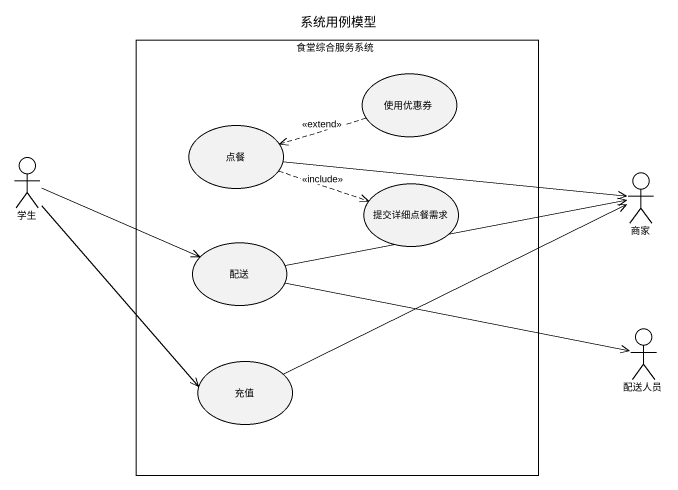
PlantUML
@startuml
title 系统用例模型
rectangle 食堂综合服务系统 {
  usecase 使用优惠券
  usecase 点餐
  usecase 提交详细点餐需求
  usecase 配送
  usecase 充值
}
actor 学生
actor 商家
actor 配送人员
使用优惠券 .left.> 点餐 : <<extend>>
点餐 .right.> 提交详细点餐需求 : <<include>>
点餐 -right-> 商家
学生 -right-> 配送
学生 --> 充值
配送 -right-> 商家
配送 -right-> 配送人员
充值 -right-> 商家
@enduml
